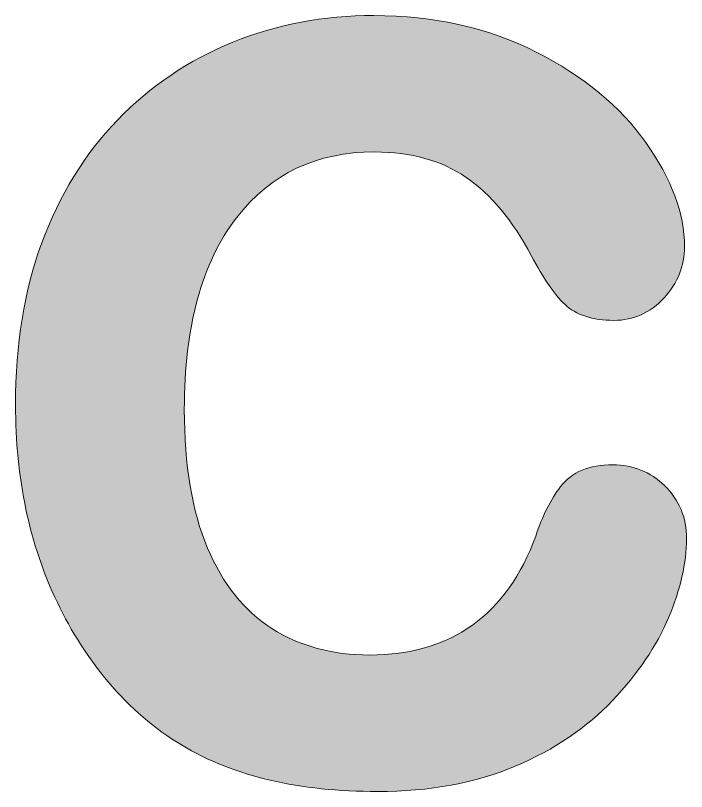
# Model space of a CAD drawing. Extents: x -272 to 630, y -390 to 48.
# Drawn here: x 281.6 to 426.4, y -390.5 to -223.2 of the extents above; entities that cross this region are included whole.
import ezdxf

# ---------------------------------------------------------------- set-up
doc = ezdxf.new("R2010")
doc.units = 0
doc.header["$MEASUREMENT"] = 0
doc.layers.add('Layer 1', color=7, linetype='Continuous', lineweight=0)

msp = doc.modelspace()

# ---------------------------------------------------------------- hatches: boundary and pattern name
at = {"layer": 'Layer 1', "true_color": 0x005978, "transparency": 33554687}
h = msp.add_hatch(color=146, dxfattribs=at)
h.dxf.hatch_style = 2
edge = h.paths.add_edge_path()
edge.add_spline(control_points=[(410.51, -320.02), (405.42, -320.02), (401.62, -321.6), (399.22, -324.73), (397.08, -327.52), (395.27, -331.15), (393.87, -335.44), (390.79, -343.85), (386.19, -350.3), (380.2, -354.59), (374.22, -358.88), (366.77, -361.06), (358.04, -361.06), (349.99, -361.06), (342.89, -359.14), (336.92, -355.34), (330.98, -351.56), (326.31, -345.72), (323.04, -337.99), (319.71, -330.12), (318.03, -320.07), (318.03, -308.12), (318.03, -290.27), (321.82, -276.37), (329.29, -266.8), (336.75, -257.24), (346.51, -252.59), (359.12, -252.59), (366.93, -252.59), (373.56, -254.43), (378.83, -258.06), (384.17, -261.73), (388.91, -267.4), (392.9, -274.91), (395.54, -279.88), (397.91, -283.33), (400.13, -285.44), (402.56, -287.73), (406.12, -288.9), (410.72, -288.9), (414.95, -288.9), (418.6, -287.27), (421.56, -284.05), (424.49, -280.88), (425.97, -277.16), (425.97, -273), (425.97, -265.93), (423.17, -258.38), (417.63, -250.57), (412.15, -242.83), (404.19, -236.26), (393.96, -231.04), (383.74, -225.82), (371.95, -223.17), (358.9, -223.17), (348.21, -223.17), (337.99, -225.1), (328.53, -228.92), (319.05, -232.74), (310.66, -238.39), (303.6, -245.7), (296.54, -253.02), (291.05, -261.93), (287.27, -272.2), (283.51, -282.43), (281.6, -294.15), (281.6, -307.04), (281.6, -314.98), (282.36, -322.58), (283.85, -329.65), (285.35, -336.74), (287.63, -343.5), (290.63, -349.76), (293.64, -356.02), (297.32, -361.77), (301.58, -366.84), (306.37, -372.43), (311.7, -377.01), (317.42, -380.45), (323.14, -383.88), (329.59, -386.44), (336.58, -388.06), (343.53, -389.67), (351.33, -390.48), (359.77, -390.48), (370.97, -390.48), (380.95, -388.65), (389.42, -385.04), (397.9, -381.43), (404.97, -376.66), (410.45, -370.84), (415.91, -365.06), (419.97, -359.06), (422.53, -353.01), (425.1, -346.94), (426.4, -341.19), (426.4, -335.91), (426.4, -331.42), (424.82, -327.61), (421.7, -324.57), (418.6, -321.55), (414.83, -320.02), (410.51, -320.02)], knot_values=[0, 0, 0, 0, 1, 1, 1, 2, 2, 2, 3, 3, 3, 4, 4, 4, 5, 5, 5, 6, 6, 6, 7, 7, 7, 8, 8, 8, 9, 9, 9, 10, 10, 10, 11, 11, 11, 12, 12, 12, 13, 13, 13, 14, 14, 14, 15, 15, 15, 16, 16, 16, 17, 17, 17, 18, 18, 18, 19, 19, 19, 20, 20, 20, 21, 21, 21, 22, 22, 22, 23, 23, 23, 24, 24, 24, 25, 25, 25, 26, 26, 26, 27, 27, 27, 28, 28, 28, 29, 29, 29, 30, 30, 30, 31, 31, 31, 32, 32, 32, 33, 33, 33, 34, 34, 34, 34], degree=3, periodic=0)

# ---------------------------------------------------------------- linework, layer by layer
at = {"layer": 'Layer 1'}
msp.add_open_spline([(410.51, -320.02), (405.42, -320.02), (401.62, -321.6), (399.22, -324.73), (397.08, -327.52), (395.27, -331.15), (393.87, -335.44), (390.79, -343.85), (386.19, -350.3), (380.2, -354.59), (374.22, -358.88), (366.77, -361.06), (358.04, -361.06), (349.99, -361.06), (342.89, -359.14), (336.92, -355.34), (330.98, -351.56), (326.31, -345.72), (323.04, -337.99), (319.71, -330.12), (318.03, -320.07), (318.03, -308.12), (318.03, -290.27), (321.82, -276.37), (329.29, -266.8), (336.75, -257.24), (346.51, -252.59), (359.12, -252.59), (366.93, -252.59), (373.56, -254.43), (378.83, -258.06), (384.17, -261.73), (388.91, -267.4), (392.9, -274.91), (395.54, -279.88), (397.91, -283.33), (400.13, -285.44), (402.56, -287.73), (406.12, -288.9), (410.72, -288.9), (414.95, -288.9), (418.6, -287.27), (421.56, -284.05), (424.49, -280.88), (425.97, -277.16), (425.97, -273), (425.97, -265.93), (423.17, -258.38), (417.63, -250.57), (412.15, -242.83), (404.19, -236.26), (393.96, -231.04), (383.74, -225.82), (371.95, -223.17), (358.9, -223.17), (348.21, -223.17), (337.99, -225.1), (328.53, -228.92), (319.05, -232.74), (310.66, -238.39), (303.6, -245.7), (296.54, -253.02), (291.05, -261.93), (287.27, -272.2), (283.51, -282.43), (281.6, -294.15), (281.6, -307.04), (281.6, -314.98), (282.36, -322.58), (283.85, -329.65), (285.35, -336.74), (287.63, -343.5), (290.63, -349.76), (293.64, -356.02), (297.32, -361.77), (301.58, -366.84), (306.37, -372.43), (311.7, -377.01), (317.42, -380.45), (323.14, -383.88), (329.59, -386.44), (336.58, -388.06), (343.53, -389.67), (351.33, -390.48), (359.77, -390.48), (370.97, -390.48), (380.95, -388.65), (389.42, -385.04), (397.9, -381.43), (404.97, -376.66), (410.45, -370.84), (415.91, -365.06), (419.97, -359.06), (422.53, -353.01), (425.1, -346.94), (426.4, -341.19), (426.4, -335.91), (426.4, -331.42), (424.82, -327.61), (421.7, -324.57), (418.6, -321.55), (414.83, -320.02), (410.51, -320.02)], degree=3, knots=[0, 0, 0, 0, 1, 1, 1, 2, 2, 2, 3, 3, 3, 4, 4, 4, 5, 5, 5, 6, 6, 6, 7, 7, 7, 8, 8, 8, 9, 9, 9, 10, 10, 10, 11, 11, 11, 12, 12, 12, 13, 13, 13, 14, 14, 14, 15, 15, 15, 16, 16, 16, 17, 17, 17, 18, 18, 18, 19, 19, 19, 20, 20, 20, 21, 21, 21, 22, 22, 22, 23, 23, 23, 24, 24, 24, 25, 25, 25, 26, 26, 26, 27, 27, 27, 28, 28, 28, 29, 29, 29, 30, 30, 30, 31, 31, 31, 32, 32, 32, 33, 33, 33, 34, 34, 34, 34], dxfattribs=at)

doc.saveas('drawing.dxf')
